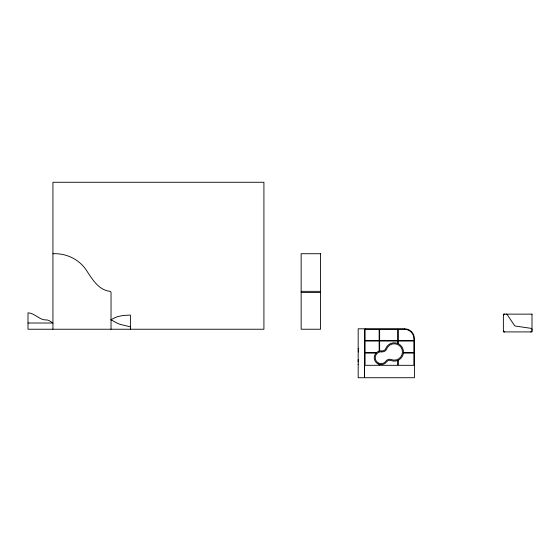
<?xml version="1.0" encoding="UTF-8"?>
<svg xmlns="http://www.w3.org/2000/svg" width="560" height="560" viewBox="0 0 560 560"><rect width="100%" height="100%" fill="white"/><g stroke="black" fill="none" stroke-linecap="round" stroke-linejoin="round"><path stroke-width="0.84" d="M375.585 353.605L376.012 353.087L365.078 353.087L365.078 365.316L379.134 365.316L379.134 364.308M111.097 319.76L114.478 317.898A24.311 24.311 0 0 1 117.516 316.68L122.864 315.504L130.403 315.063L130.403 329.238M301.147 291.34L320.572 291.34M301.147 292.572L320.572 292.572M28 323.008L52.941 323.008L49.854 321.027A15.68 15.68 0 0 0 47.054 319.935C39.466 320.579 35.189 313.18 28 312.816L28 329.238L263.921 329.238L263.921 182.273L52.941 182.273L52.941 329.238M364.875 329.301L379.141 329.301L379.141 340.536L365.078 340.536L365.078 329.301M358.176 348.586L358.575 348.586M358.176 348.95L358.575 348.95M358.176 350.861L358.575 350.861M358.176 351.848L358.575 351.848M376.509 352.583L365.078 352.583L365.078 341.033L379.141 341.033L379.141 351.106M403.438 352.583L413.882 352.583L413.882 341.033L398.237 341.033L398.237 343.672M403.389 353.087L413.882 353.087L413.882 365.316L398.237 365.316L398.237 360.234M358.176 359.583L358.575 359.583M358.176 360.234L358.575 360.234M358.176 360.514L358.575 360.514M358.176 361.179L358.575 361.179M358.176 361.767L358.575 361.767M358.176 364.308L358.575 364.308M52.941 253.715C66.444 253.092 79.87 259.539 86.968 271.18C92.61 279.699 98.763 290.038 109.97 291.34A1.246 1.246 0 0 1 111.034 292.572L111.034 329.238M380.338 364.56L379.68 364.448L379.638 365.316L397.74 365.316L397.74 360.458M130.403 326.802L120.239 324.408A38.143 38.143 0 0 1 117.04 323.106L110.978 319.76M397.74 343.448L397.74 341.033L379.638 341.033L379.638 350.973M365.575 328.804L365.575 329.301M364.574 329.301L364.581 340.536M503.377 315.392A1.246 1.246 0 0 1 504.623 314.139M506.254 314.139A1.246 1.246 0 0 1 507.29 314.699L514.5 325.507A1.246 1.246 0 0 0 515.361 326.046L530.936 328.328A1.246 1.246 0 0 1 532 329.56M532 330.666A1.246 1.246 0 0 1 530.754 331.912M504.623 331.912A1.246 1.246 0 0 1 503.377 330.666M364.581 341.033L364.581 377.727L364.574 341.033M320.572 253.715L301.147 253.715L301.147 329.238L320.572 329.238L320.572 253.715M532 314.139L503.377 314.139L503.377 331.912L532 331.912L532 314.139M404.579 328.804L358.176 328.804L358.176 377.727L414.421 377.727L414.386 338.604A9.8 9.8 0 0 0 404.579 328.804M397.74 329.301L379.638 329.301L379.638 340.536L397.74 340.536L397.74 329.301M404.579 329.301L398.237 329.301L398.237 340.536L413.882 340.536L413.882 338.604A9.303 9.303 0 0 0 404.579 329.301M378.077 363.895A6.895 6.895 0 0 0 386.701 361.767A3.633 3.633 0 0 1 390.95 360.514A9.184 9.184 0 0 0 402.829 355.292A9.184 9.184 0 0 0 397.628 343.406A9.184 9.184 0 0 0 385.728 348.586A3.633 3.633 0 0 1 381.927 350.861A6.895 6.895 0 0 0 374.514 355.754A6.895 6.895 0 0 0 378.077 363.895M381.815 351.848A4.627 4.627 0 0 0 386.659 348.95A8.183 8.183 0 0 1 397.264 344.33A8.183 8.183 0 0 1 401.898 354.928A8.183 8.183 0 0 1 391.314 359.583A4.627 4.627 0 0 0 385.896 361.179A5.901 5.901 0 0 1 378.518 362.999A5.901 5.901 0 0 1 375.473 356.034A5.901 5.901 0 0 1 381.815 351.848"/></g></svg>
